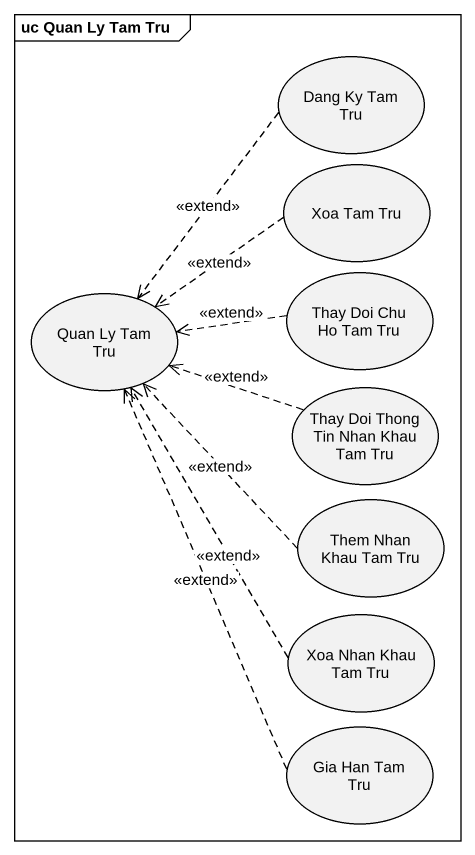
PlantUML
@startuml
mainframe uc Quan Ly Tam Tru
usecase "Dang Ky Tam Tru" as Dang_Ky_Tam_Tru
usecase "Xoa Tam Tru" as Xoa_Tam_Tru
usecase "Quan Ly Tam Tru" as Quan_Ly_Tam_Tru
usecase "Thay Doi Chu Ho Tam Tru" as Thay_Doi_Chu_Ho_Tam_Tru
usecase "Thay Doi Thong Tin Nhan Khau Tam Tru" as Thay_Doi_Thong_Tin_Nhan
usecase "Them Nhan Khau Tam Tru" as Them_Nhan_Khau_Tam_Tru
usecase "Xoa Nhan Khau Tam Tru" as Xoa_Nhan_Khau_Tam_Tru
usecase "Gia Han Tam Tru" as Gia_Han_Tam_Tru
Dang_Ky_Tam_Tru ..> Quan_Ly_Tam_Tru : <<extend>>
Xoa_Tam_Tru .left.> Quan_Ly_Tam_Tru : <<extend>>
Thay_Doi_Chu_Ho_Tam_Tru .left.> Quan_Ly_Tam_Tru : <<extend>>
Thay_Doi_Thong_Tin_Nhan .left.> Quan_Ly_Tam_Tru : <<extend>>
Them_Nhan_Khau_Tam_Tru .up.> Quan_Ly_Tam_Tru : <<extend>>
Xoa_Nhan_Khau_Tam_Tru .up.> Quan_Ly_Tam_Tru : <<extend>>
Gia_Han_Tam_Tru .up.> Quan_Ly_Tam_Tru : <<extend>>
@enduml
